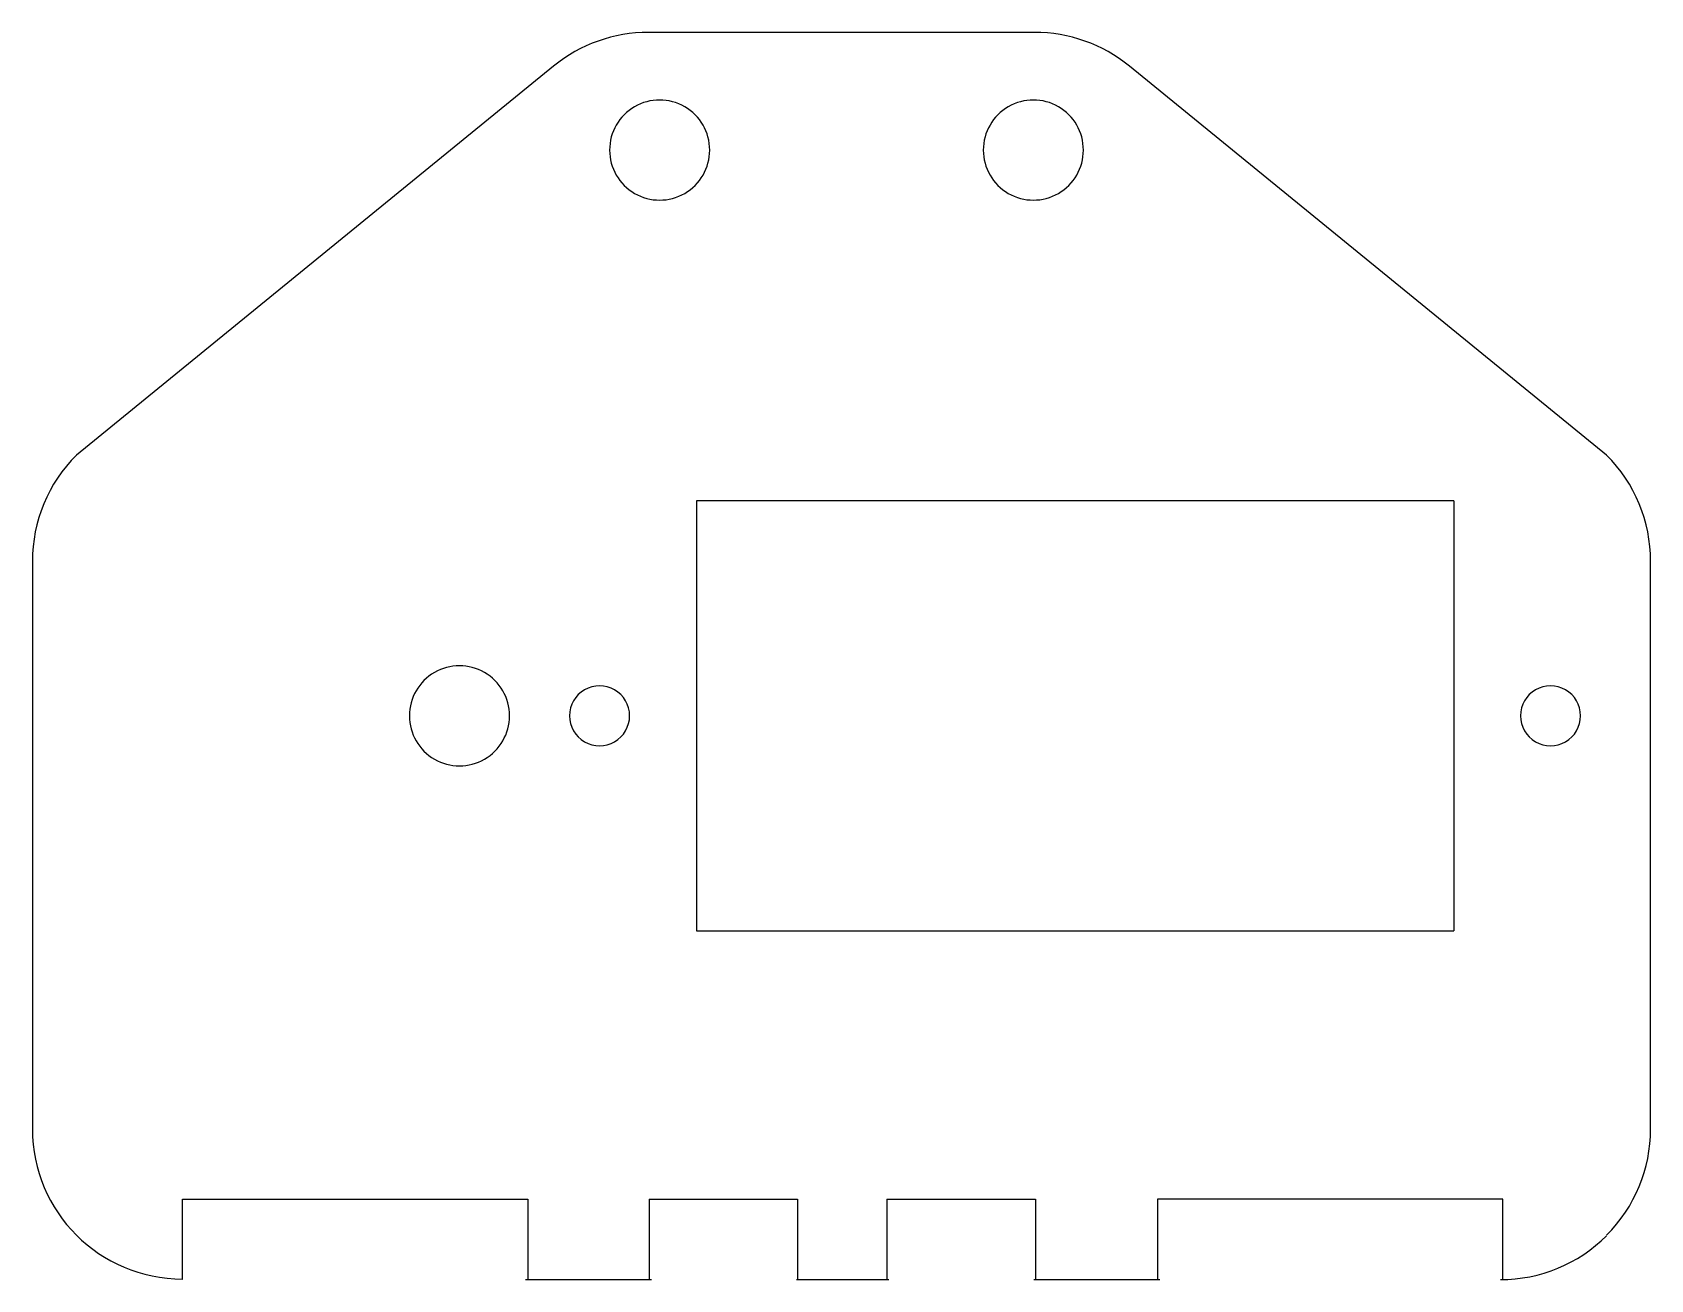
# Model space of a CAD drawing. Extents: x 0 to 136, y 0 to 105.
import ezdxf

# ---------------------------------------------------------------- set-up
doc = ezdxf.new("R2010")
doc.units = 0
doc.layers.get('0').update_dxf_attribs({"linetype": 'CONTINUOUS'})

msp = doc.modelspace()

# ---------------------------------------------------------------- linework, layer by layer
at = {"color": 1}
for points in [[(84.605677, 105.215546), (52.165975, 105.215546)], [(44.188261, 102.376556), (4.071478, 69.676414)], [(132.700177, 69.676414), (92.58339, 102.376556)], [(119.849693, 65.842714), (56.185945, 65.842714)], [(56.185945, 65.842714), (56.185945, 29.692639)], [(119.849693, 65.842714), (119.849693, 29.692639)], [(0.375, 60.759439), (0.375, 13.035064)], [(136.39665, 13.035064), (136.39665, 60.759439)], [(56.185945, 29.692639), (119.849693, 29.692639)], [(12.995566, 0.374989), (12.995566, 7.133914), (42.009346, 7.133914), (42.009346, 0.374989)], [(52.209331, 7.133914), (64.697126, 7.133914), (64.697126, 0.374989)], [(52.209331, 7.133914), (52.209331, 0.374989)], [(72.193583, 7.133914), (84.681367, 7.133914), (84.681367, 0.374989)], [(72.193583, 7.133914), (72.193583, 0.374989)], [(123.962445, 0.374989), (123.962445, 7.133914), (94.948665, 7.133914), (94.948665, 0.374989)], [(41.822986, 0.374989), (52.413222, 0.374989)], [(64.607243, 0.375064), (72.362834, 0.375064)], [(84.563153, 0.374989), (95.153385, 0.374989)]]:
    msp.add_lwpolyline(points, dxfattribs=at)
for points in [[(52.165975, 105.215546), (49.258867, 105.215546), (46.440892, 104.212729), (44.188261, 102.376556)], [(92.58339, 102.376556), (90.330757, 104.212729), (87.512782, 105.215546), (84.605677, 105.215546)], [(55.20523, 98.966201), (53.903177, 99.717761), (52.298662, 99.717761), (50.996608, 98.966201)], [(86.616412, 98.966201), (85.31436, 99.717761), (83.709847, 99.717761), (82.407795, 98.966201)], [(50.996608, 98.966201), (49.694552, 98.214634), (48.89297, 96.825806), (48.894064, 95.323316)], [(57.307774, 95.323316), (57.308824, 96.825806), (56.507286, 98.214634), (55.20523, 98.966201)], [(82.407795, 98.966201), (81.105735, 98.214634), (80.304158, 96.825806), (80.305253, 95.323316)], [(88.718963, 95.323316), (88.719712, 96.825806), (87.918473, 98.214634), (86.616412, 98.966201)], [(48.894064, 95.323316), (48.893014, 93.820826), (49.694552, 92.431999), (50.996608, 91.680439)], [(55.20523, 91.680439), (56.507286, 92.431999), (57.308868, 93.820826), (57.307774, 95.323316)], [(80.305253, 95.323316), (80.304502, 93.820826), (81.105735, 92.431999), (82.407795, 91.680439)], [(86.616412, 91.680439), (87.918473, 92.431999), (88.720058, 93.820826), (88.718963, 95.323316)], [(50.996608, 91.680439), (52.298662, 90.928864), (53.903177, 90.928864), (55.20523, 91.680439)], [(82.407795, 91.680439), (83.709847, 90.928864), (85.31436, 90.928864), (86.616412, 91.680439)], [(4.071478, 69.676414), (1.70466, 67.311439), (0.374997, 64.103914), (0.375, 60.759439)], [(136.39665, 60.759439), (136.396658, 64.103914), (135.06699, 67.311439), (132.700177, 69.676414)], [(38.376926, 51.408064), (37.07532, 52.158964), (35.471674, 52.158964), (34.170069, 51.408064)], [(34.170069, 51.408064), (32.868463, 50.657164), (32.06664, 49.269514), (32.06664, 47.767714)], [(40.480357, 47.767714), (40.480357, 49.269514), (39.678532, 50.657164), (38.376926, 51.408064)], [(49.314746, 49.951939), (48.533782, 50.402464), (47.571595, 50.402464), (46.790633, 49.951939)], [(129.244995, 49.951939), (128.464035, 50.402464), (127.501845, 50.402464), (126.720885, 49.951939)], [(46.790633, 49.951939), (46.009668, 49.501414), (45.528574, 48.668764), (45.528574, 47.767714)], [(50.576803, 47.767714), (50.576803, 48.668764), (50.095709, 49.501414), (49.314746, 49.951939)], [(126.720885, 49.951939), (125.939925, 49.501414), (125.45883, 48.668764), (125.45883, 47.767714)], [(130.507058, 47.767714), (130.507058, 48.668764), (130.025962, 49.501414), (129.244995, 49.951939)], [(32.06664, 47.767714), (32.06664, 46.265914), (32.868463, 44.878264), (34.170069, 44.127364)], [(38.376926, 44.127364), (39.678532, 44.878264), (40.480357, 46.265914), (40.480357, 47.767714)], [(45.528574, 47.767714), (45.528574, 46.866664), (46.009668, 46.034014), (46.790633, 45.583489)], [(49.314746, 45.583489), (50.095708, 46.034014), (50.576803, 46.866664), (50.576803, 47.767714)], [(125.45883, 47.767714), (125.45883, 46.866664), (125.939925, 46.034014), (126.720885, 45.583489)], [(129.244995, 45.583489), (130.025962, 46.034014), (130.50705, 46.866664), (130.50705, 47.767714)], [(46.790633, 45.583489), (47.571595, 45.132964), (48.533782, 45.132964), (49.314746, 45.583489)], [(126.720885, 45.583489), (127.501845, 45.132964), (128.464035, 45.132964), (129.244995, 45.583489)], [(34.170069, 44.127364), (35.471674, 43.376464), (37.07532, 43.376464), (38.376926, 44.127364)], [(0.375, 13.035064), (0.375, 6.070489), (6.025419, 0.424564), (12.995564, 0.424564)], [(132.70017, 4.118089), (135.06699, 6.483064), (136.39665, 9.690589), (136.39665, 13.035064)], [(123.776085, 0.374989), (127.123267, 0.374989), (130.333358, 1.703614), (132.70017, 4.068514)]]:
    msp.add_open_spline(points, degree=3, dxfattribs=at)

doc.saveas('drawing.dxf')
